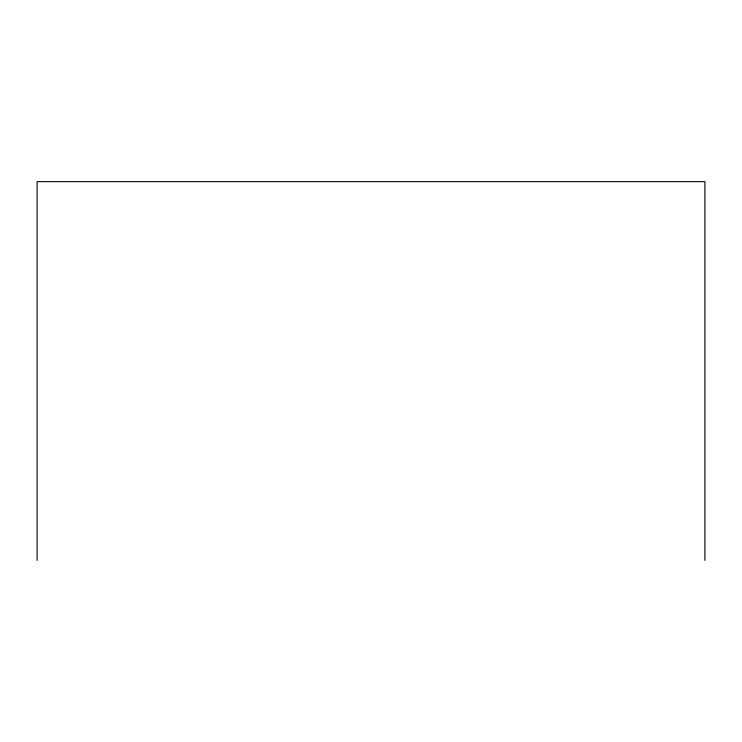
<?xml version="1.0" encoding="UTF-8"?>
<svg xmlns="http://www.w3.org/2000/svg" width="742" height="742" viewBox="0 0 742 742"><rect width="100%" height="100%" fill="white"/><g stroke="black" fill="none" stroke-linecap="round" stroke-linejoin="round"><path stroke-width="1.11" d="M704.9 560.368L704.9 181.632L37.1 181.632L37.1 560.368"/></g></svg>
